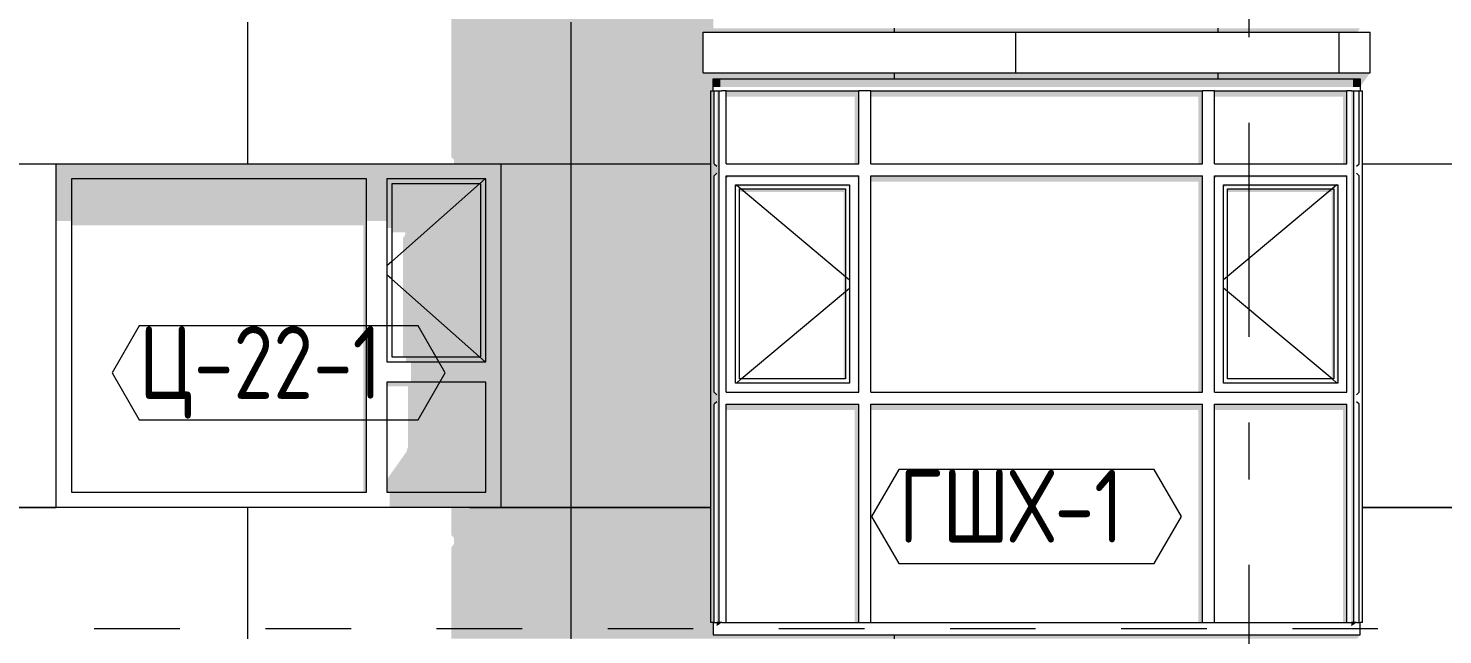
# Model space of a CAD drawing. Header units: millimetres. Extents: x 18162 to 7085488, y 72188 to 247925.
# Drawn here: x 5960420 to 5967417, y 130526 to 133526 of the extents above; entities that cross this region are included whole.
import ezdxf
from ezdxf.enums import TextEntityAlignment as Align

# ---------------------------------------------------------------- set-up
doc = ezdxf.new("R2010")
doc.units = ezdxf.units.MM
doc.header["$MEASUREMENT"] = 0
doc.linetypes.add('Dashed', pattern=[423.333333, 211.666667, -211.666667])
doc.linetypes.add('Double Dashed', pattern=[1093.611073, 529.166651, -211.666656, 141.111112, -211.666656])
for name, color, linetype in [('Archicad Windows', 7, 'Continuous'), ('Finish - Wall', 7, 'Continuous'), ('Structural - Bearing', 7, 'Continuous'), ('Structural - Grid', 7, 'Continuous')]:
    doc.layers.add(name, color=color, linetype=linetype)
doc.styles.add('GENERATED_STYLE_3', font='', dxfattribs={"width": 0.8})
doc.styles.get('GENERATED_STYLE_3').set_extended_font_data('ISOCPEUR MON')

# ---------------------------------------------------------------- blocks, each defined once
blk = doc.blocks.new('*X2883', base_point=(6050603.8, 91556.2))
at = {"layer": 'Structural - Bearing', "color": 8, "linetype": 'Continuous', "lineweight": 13}
for p, q in [((5961503.8, 133456.2), (5961503.8, 132856.2)), ((5963103.8, 133456.2), (5963103.8, 131156.2)), ((5964703.8, 133306.2), (5964703.8, 133276.2)), ((5966303.8, 133306.2), (5966303.8, 133276.2)), ((5959903.8, 132856.2), (5960558.1, 132856.2)), ((5962758.1, 132856.2), (5963103.8, 132856.2)), ((5963103.8, 132856.2), (5963795.7, 132856.2)), ((5967020.5, 132856.2), (5967403.8, 132856.2)), ((5967403.8, 132856.2), (5967903.8, 132856.2)), ((5959903.8, 131156.2), (5960558.1, 131156.2)), ((5960558.1, 131156.2), (5959903.8, 131156.2)), ((5961503.8, 131156.2), (5961503.8, 130556.2)), ((5962603.8, 131156.2), (5963103.8, 131156.2)), ((5963103.8, 131156.2), (5962758.1, 131156.2)), ((5963103.8, 131156.2), (5963795.7, 131156.2)), ((5963103.8, 131156.2), (5963103.8, 130556.2)), ((5963795.7, 131156.2), (5963103.8, 131156.2)), ((5967020.5, 131156.2), (5967403.8, 131156.2)), ((5967403.8, 131156.2), (5967020.5, 131156.2)), ((5967903.8, 131156.2), (5967403.8, 131156.2)), ((5967403.8, 131156.2), (5967903.8, 131156.2)), ((5961503.8, 130556.2), (5961503.8, 130506.2)), ((5963103.8, 130556.2), (5963103.8, 130506.2)), ((5964703.8, 130526.2), (5964703.8, 130506.2))]:
    blk.add_line(p, q, dxfattribs=at)
blk = doc.blocks.new('*X2891', base_point=(6050603.8, 91556.2))
at = {"layer": 'Structural - Bearing', "color": 8, "linetype": 'Continuous', "lineweight": 13}
for p, q in [((5961503.8, 133556.2), (5961503.8, 133456.2)), ((5963103.8, 133556.2), (5963103.8, 133456.2)), ((5964703.8, 133526.2), (5964703.8, 133506.2)), ((5966303.8, 133526.2), (5966303.8, 133506.2))]:
    blk.add_line(p, q, dxfattribs=at)
blk = doc.blocks.new('*X2892', base_point=(6050603.8, 91556.2))
at = {"layer": 'Structural - Bearing', "color": 7, "linetype": 'Continuous', "lineweight": 9}
for p, q in [((5965303.8, 133506.2), (5965303.8, 133306.2)), ((5966903.8, 133506.2), (5966903.8, 133306.2))]:
    blk.add_line(p, q, dxfattribs=at)
blk = doc.blocks.new('Label_259_3', base_point=(5961658.1, 131587.1))
at = {"color": 13, "linetype": 'Continuous', "lineweight": 13, "flags": 128}
blk.add_lwpolyline([(5960834.2, 131821.3), (5960968.3, 131589.1), (5962347.9, 131589.1), (5962482, 131821.3), (5962347.9, 132053.6), (5960968.3, 132053.6)], close=True, dxfattribs=at)
at = {"color": 13, "lineweight": 13, "insert": (5960968.3, 132052.9), "char_height": 360, "attachment_point": 1, "style": 'GENERATED_STYLE_3'}
blk.add_mtext('\\A1;{\\pql;\\pt0,253000;\\fISOCPEUR MON|b0|i0|c0|p0;\\W0.800000;Ц-22-1\\fISOCPEUR MON|b0|i0|c0|p0;\\W0.800000;\\A1{\\H.66x;\\S^  ;}\\fISOCPEUR MON|b0|i0|c0|p0;\\W0.800000;\\fISOCPEUR MON|b0|i0|c0|p0;\\W0.800000;\\A1{\\H.66x;\\S^  ;}\\fISOCPEUR MON|b0|i0|c0|p0;\\W0.800000; \\fISOCPEUR MON|b0|i0|c0|p0;\\W0.800000;\\fISOCPEUR MON|b0|i0|c0|p0;\\W0.800000;\\fISOCPEUR MON|b0|i0|c0|p0;\\W0.800000;\\fISOCPEUR MON|b0|i0|c0|p0;\\W0.800000;\\fISOCPEUR MON|b0|i0|c0|p0;\\W0.800000;\\fISOCPEUR MON|b0|i0|c0|p0;\\W0.800000;\\fISOCPEUR MON|b0|i0|c0|p0;\\W0.800000;\\fISOCPEUR MON|b0|i0|c0|p0;\\W0.800000;\\fISOCPEUR MON|b0|i0|c0|p0;\\W0.800000;\\fISOCPEUR MON|b0|i0|c0|p0;\\W0.800000;\\fISOCPEUR MON|b0|i0|c0|p0;\\W0.800000;\\fISOCPEUR MON|b0|i0|c0|p0;\\W0.800000;\\fISOCPEUR MON|b0|i0|c0|p0;\\W0.800000;\\fISOCPEUR MON|b0|i0|c0|p0;\\W0.800000;\\fISOCPEUR MON|b0|i0|c0|p0;\\W0.800000;\\fISOCPEUR MON|b0|i0|c0|p0;\\W0.800000;\\fISOCPEUR MON|b0|i0|c0|p0;\\W0.800000;\\fISOCPEUR MON|b0|i0|c0|p0;\\W0.800000;\\fISOCPEUR MON|b0|i0|c0|p0;\\W0.800000;\\fISOCPEUR MON|b0|i0|c0|p0;\\W0.800000;\\fISOCPEUR MON|b0|i0|c0|p0;\\W0.800000;\\fISOCPEUR MON|b0|i0|c0|p0;\\W0.800000;\\fISOCPEUR MON|b0|i0|c0|p0;\\W0.800000;\\fISOCPEUR MON|b0|i0|c0|p0;\\W0.800000;\\fISOCPEUR MON|b0|i0|c0|p0;\\W0.800000;\\fISOCPEUR MON|b0|i0|c0|p0;\\W0.800000;\\fISOCPEUR MON|b0|i0|c0|p0;\\W0.800000;\\fISOCPEUR MON|b0|i0|c0|p0;\\W0.800000;\\fISOCPEUR MON|b0|i0|c0|p0;\\W0.800000;\\fISOCPEUR MON|b0|i0|c0|p0;\\W0.800000;\\fISOCPEUR MON|b0|i0|c0|p0;\\W0.800000;\\fISOCPEUR MON|b0|i0|c0|p0;\\W0.800000;\\fISOCPEUR MON|b0|i0|c0|p0;\\W0.800000;\\fISOCPEUR MON|b0|i0|c0|p0;\\W0.800000;\\fISOCPEUR MON|b0|i0|c0|p0;\\W0.800000;\\fISOCPEUR MON|b0|i0|c0|p0;\\W0.800000;\\fISOCPEUR MON|b0|i0|c0|p0;\\W0.800000;\\fISOCPEUR MON|b0|i0|c0|p0;\\W0.800000;\\fISOCPEUR MON|b0|i0|c0|p0;\\W0.800000;\\fISOCPEUR MON|b0|i0|c0|p0;\\W0.800000;\\fISOCPEUR MON|b0|i0|c0|p0;\\W0.800000;\\fISOCPEUR MON|b0|i0|c0|p0;\\W0.800000;\\fISOCPEUR MON|b0|i0|c0|p0;\\W0.800000;}', dxfattribs=at)
blk = doc.blocks.new('Label_280_3', base_point=(5965358.1, 130876.2))
at = {"color": 13, "linetype": 'Continuous', "lineweight": 13, "flags": 128}
blk.add_lwpolyline([(5964591.7, 131110.4), (5964725.8, 130878.2), (5965990.4, 130878.2), (5966124.5, 131110.4), (5965990.4, 131342.7), (5964725.8, 131342.7)], close=True, dxfattribs=at)
at = {"color": 13, "lineweight": 13, "insert": (5964725.8, 131342), "char_height": 360, "attachment_point": 1, "style": 'GENERATED_STYLE_3'}
blk.add_mtext('\\A1;{\\pql;\\pt0,253000;\\fISOCPEUR MON|b0|i0|c0|p0;\\W0.800000;ГШХ-1\\fISOCPEUR MON|b0|i0|c0|p0;\\W0.800000;\\A1{\\H.66x;\\S^  ;}\\fISOCPEUR MON|b0|i0|c0|p0;\\W0.800000;\\fISOCPEUR MON|b0|i0|c0|p0;\\W0.800000;\\A1{\\H.66x;\\S^  ;}\\fISOCPEUR MON|b0|i0|c0|p0;\\W0.800000; \\fISOCPEUR MON|b0|i0|c0|p0;\\W0.800000;\\fISOCPEUR MON|b0|i0|c0|p0;\\W0.800000;\\fISOCPEUR MON|b0|i0|c0|p0;\\W0.800000;\\fISOCPEUR MON|b0|i0|c0|p0;\\W0.800000;\\fISOCPEUR MON|b0|i0|c0|p0;\\W0.800000;\\fISOCPEUR MON|b0|i0|c0|p0;\\W0.800000;\\fISOCPEUR MON|b0|i0|c0|p0;\\W0.800000;\\fISOCPEUR MON|b0|i0|c0|p0;\\W0.800000;\\fISOCPEUR MON|b0|i0|c0|p0;\\W0.800000;\\fISOCPEUR MON|b0|i0|c0|p0;\\W0.800000;\\fISOCPEUR MON|b0|i0|c0|p0;\\W0.800000;\\fISOCPEUR MON|b0|i0|c0|p0;\\W0.800000;\\fISOCPEUR MON|b0|i0|c0|p0;\\W0.800000;\\fISOCPEUR MON|b0|i0|c0|p0;\\W0.800000;\\fISOCPEUR MON|b0|i0|c0|p0;\\W0.800000;\\fISOCPEUR MON|b0|i0|c0|p0;\\W0.800000;\\fISOCPEUR MON|b0|i0|c0|p0;\\W0.800000;\\fISOCPEUR MON|b0|i0|c0|p0;\\W0.800000;\\fISOCPEUR MON|b0|i0|c0|p0;\\W0.800000;\\fISOCPEUR MON|b0|i0|c0|p0;\\W0.800000;\\fISOCPEUR MON|b0|i0|c0|p0;\\W0.800000;\\fISOCPEUR MON|b0|i0|c0|p0;\\W0.800000;\\fISOCPEUR MON|b0|i0|c0|p0;\\W0.800000;\\fISOCPEUR MON|b0|i0|c0|p0;\\W0.800000;\\fISOCPEUR MON|b0|i0|c0|p0;\\W0.800000;\\fISOCPEUR MON|b0|i0|c0|p0;\\W0.800000;\\fISOCPEUR MON|b0|i0|c0|p0;\\W0.800000;\\fISOCPEUR MON|b0|i0|c0|p0;\\W0.800000;\\fISOCPEUR MON|b0|i0|c0|p0;\\W0.800000;\\fISOCPEUR MON|b0|i0|c0|p0;\\W0.800000;\\fISOCPEUR MON|b0|i0|c0|p0;\\W0.800000;\\fISOCPEUR MON|b0|i0|c0|p0;\\W0.800000;\\fISOCPEUR MON|b0|i0|c0|p0;\\W0.800000;\\fISOCPEUR MON|b0|i0|c0|p0;\\W0.800000;\\fISOCPEUR MON|b0|i0|c0|p0;\\W0.800000;\\fISOCPEUR MON|b0|i0|c0|p0;\\W0.800000;\\fISOCPEUR MON|b0|i0|c0|p0;\\W0.800000;\\fISOCPEUR MON|b0|i0|c0|p0;\\W0.800000;\\fISOCPEUR MON|b0|i0|c0|p0;\\W0.800000;\\fISOCPEUR MON|b0|i0|c0|p0;\\W0.800000;\\fISOCPEUR MON|b0|i0|c0|p0;\\W0.800000;\\fISOCPEUR MON|b0|i0|c0|p0;\\W0.800000;\\fISOCPEUR MON|b0|i0|c0|p0;\\W0.800000;}', dxfattribs=at)
blk = doc.blocks.new('Standard grid marker[382]_3', base_point=(5966458.1, 151556.2))
at = {"layer": 'Structural - Grid', "color": 13, "linetype": 'Double Dashed', "lineweight": 13, "ltscale": 2}
blk.add_line((5966458.1, 150556.2), (5966458.1, 87056.2), dxfattribs=at)
at = {"layer": 'Structural - Grid', "color": 13, "lineweight": 13, "style": 'GENERATED_STYLE_3'}
blk.add_attdef('AC_MarkerText_1', text='', height=500, rotation=360, dxfattribs=at).set_placement((5966458.1, 85706.2), align=Align.TOP_CENTER)

msp = doc.modelspace()

# ---------------------------------------------------------------- hatches: boundary and pattern name
at = {"layer": 'Archicad Windows', "linetype": 'Continuous', "lineweight": 0}
for points in [[(5962093.1, 132781.2), (5962193.1, 132781.2), (5962683.1, 132781.2), (5962758.1, 132781.2), (5962758.1, 132856.2), (5960558.1, 132856.2), (5960558.1, 132781.2), (5960633.1, 132781.2)], [(5960633.1, 132781.2), (5960558.1, 132781.2), (5960558.1, 132573.3), (5960633.1, 132573.3)], [(5962093.1, 132781.2), (5960633.1, 132781.2), (5960633.1, 132552.1), (5962078.1, 132552.1), (5962078.1, 131231.2), (5962093.1, 131231.2)], [(5962093.1, 132781.2), (5962093.1, 132573.3), (5962193.1, 132573.3), (5962193.1, 132781.2)], [(5962683.1, 132781.2), (5962193.1, 132781.2), (5962193.1, 132756.2), (5962218.1, 132756.2), (5962658.1, 132756.2), (5962683.1, 132756.2)], [(5962193.1, 132756.2), (5962193.1, 132538), (5962218.1, 132538), (5962218.1, 132756.2)], [(5962218.1, 132516.8), (5962285.7, 132516.8), (5962285.7, 132506.1), (5962273.1, 132488.3), (5962273.1, 131901.2), (5962658.1, 131901.2), (5962658.1, 132756.2), (5962218.1, 132756.2)], [(5962658.1, 131901.2), (5962683.1, 131901.2), (5962683.1, 132756.2), (5962658.1, 132756.2)], [(5962683.1, 131876.2), (5962683.1, 131776.2), (5962683.1, 131231.2), (5962758.1, 131231.2), (5962758.1, 132781.2), (5962683.1, 132781.2)], [(5962683.1, 131901.2), (5962288.1, 131901.2), (5962288.1, 131876.2), (5962683.1, 131876.2)], [(5962313.1, 131876.2), (5962313.1, 131776.2), (5962683.1, 131776.2), (5962683.1, 131876.2)], [(5962293.1, 131434.4), (5962193.1, 131292.9), (5962193.1, 131231.2), (5962683.1, 131231.2), (5962683.1, 131776.2), (5962193.1, 131776.2), (5962193.1, 131755), (5962298.1, 131755), (5962298.1, 131450.7), (5962293.1, 131443.6)], [(5962208.1, 131156.2), (5962758.1, 131156.2), (5962758.1, 131231.2), (5962208.1, 131231.2)]]:
    msp.add_hatch(color=49, dxfattribs=at).paths.add_polyline_path(points)
at = {"layer": 'Finish - Wall', "linetype": 'Continuous', "lineweight": 0}
for points in [[(5963843.1, 133276.2), (5963808.1, 133276.2), (5963808.1, 133235.5), (5963843.1, 133235.5)], [(5963843.1, 133276.2), (5963843.1, 133235.5), (5964558.1, 133235.5), (5964558.1, 133276.2)], [(5964558.1, 133276.2), (5964558.1, 133235.5), (5966258.1, 133235.5), (5966258.1, 133276.2)], [(5966258.1, 133235.5), (5966973.1, 133235.5), (5966973.1, 133276.2), (5966258.1, 133276.2)], [(5967008.1, 133276.2), (5966973.1, 133276.2), (5966973.1, 133235.5), (5967008.1, 133235.5)], [(5963795.7, 133216.2), (5963795.7, 132826.2), (5963838.1, 132826.2), (5963838.1, 133216.2), (5963825.7, 133216.2), (5963825.7, 132843.6), (5963813.1, 132856.2), (5963813.1, 133216.2)], [(5964528.1, 133216.2), (5963873.1, 133216.2), (5963873.1, 133187.9), (5964508.1, 133187.9), (5964508.1, 132856.2), (5964528.1, 132856.2)], [(5964588.1, 133187.9), (5966208.1, 133187.9), (5966208.1, 132856.2), (5966228.1, 132856.2), (5966228.1, 133216.2), (5964588.1, 133216.2)], [(5966943.1, 133216.2), (5966288.1, 133216.2), (5966288.1, 133187.9), (5966923.1, 133187.9), (5966923.1, 132856.2), (5966943.1, 132856.2)], [(5966965.7, 132826.2), (5966978.1, 132826.2), (5966978.1, 133216.2), (5966965.7, 133216.2)], [(5967003.1, 133216.2), (5967003.1, 133209.1), (5967008.1, 133216.2)], [(5966965.7, 131696.2), (5966978.1, 131696.2), (5966978.1, 132826.2), (5966965.7, 132826.2)], [(5967003.1, 132856.2), (5966990.5, 132843.6), (5966996.8, 132847.3)], [(5964528.1, 132796.2), (5963873.1, 132796.2), (5963880.2, 132789.1), (5964521, 132789.1)], [(5963880.2, 132789.1), (5963873.1, 132796.2), (5963873.1, 132789.1)], [(5963918.1, 132744.1), (5963925.2, 132744.1), (5963918.1, 132751.2)], [(5963918.1, 132751.2), (5963925.2, 132744.1), (5964476, 132744.1), (5964483.1, 132751.2)], [(5964483.1, 132751.2), (5964476, 132744.1), (5964478.1, 132744.1), (5964478.1, 131776.2), (5964483.1, 131771.2)], [(5964521, 132789.1), (5964523.1, 132789.1), (5964523.1, 131731.2), (5964528.1, 131726.2), (5964528.1, 132796.2)], [(5964588.1, 132767.9), (5966208.1, 132767.9), (5966208.1, 131726.2), (5966228.1, 131726.2), (5966228.1, 132796.2), (5964588.1, 132796.2)], [(5966288.1, 132796.2), (5966295.2, 132789.1), (5966936, 132789.1), (5966943.1, 132796.2)], [(5966288.1, 132796.2), (5966288.1, 132789.1), (5966295.2, 132789.1)], [(5966340.2, 132744.1), (5966333.1, 132751.2), (5966333.1, 132744.1)], [(5966898.1, 132751.2), (5966333.1, 132751.2), (5966340.2, 132744.1), (5966891, 132744.1)], [(5966891, 132744.1), (5966893.1, 132744.1), (5966893.1, 131776.2), (5966898.1, 131771.2), (5966898.1, 132751.2)], [(5966936, 132789.1), (5966938.1, 132789.1), (5966938.1, 131731.2), (5966943.1, 131726.2), (5966943.1, 132796.2)], [(5964463.1, 132731.2), (5963938.1, 132731.2), (5963938.1, 132717), (5964453.1, 132717), (5964453.1, 131791.2), (5964463.1, 131791.2)], [(5966353.1, 132731.2), (5966353.1, 132717), (5966868.1, 132717), (5966868.1, 131791.2), (5966878.1, 131791.2), (5966878.1, 132731.2)], [(5964478.1, 131771.2), (5964483.1, 131771.2), (5964478.1, 131776.2)], [(5966893.1, 131771.2), (5966898.1, 131771.2), (5966893.1, 131776.2)], [(5963795.7, 131696.2), (5963795.7, 130586.2), (5963813.1, 130586.2), (5963813.1, 131666.2), (5963825.7, 131678.8), (5963825.7, 130586.2), (5963838.1, 130586.2), (5963838.1, 131696.2)], [(5964523.1, 131726.2), (5964528.1, 131726.2), (5964523.1, 131731.2)], [(5966938.1, 131726.2), (5966943.1, 131726.2), (5966938.1, 131731.2)], [(5966965.7, 130586.2), (5966978.1, 130586.2), (5966978.1, 131696.2), (5966965.7, 131696.2)], [(5967003.1, 131726.2), (5966990.5, 131713.6), (5966996.8, 131717.3)], [(5963873.1, 131666.2), (5963873.1, 131637.9), (5964508.1, 131637.9), (5964508.1, 130586.2), (5964528.1, 130586.2), (5964528.1, 131666.2)], [(5964588.1, 131666.2), (5964588.1, 131637.9), (5966208.1, 131637.9), (5966208.1, 130586.2), (5966228.1, 130586.2), (5966228.1, 131666.2)], [(5966288.1, 131666.2), (5966288.1, 131637.9), (5966923.1, 131637.9), (5966923.1, 130586.2), (5966943.1, 130586.2), (5966943.1, 131666.2)], [(5963825.7, 130568.6), (5963843.1, 130580.9), (5963843.1, 130586.2), (5963825.7, 130586.2)], [(5963850.5, 130586.2), (5963843.1, 130586.2), (5963843.1, 130580.9)], [(5966965.7, 130568.6), (5966973.1, 130573.9), (5966973.1, 130586.2), (5966965.7, 130586.2)], [(5966973.1, 130586.2), (5966973.1, 130573.9), (5966990.5, 130586.2)]]:
    msp.add_hatch(color=49, dxfattribs=at).paths.add_polyline_path(points)
h = msp.add_hatch(color=49, dxfattribs=at)
h.paths.add_polyline_path([(5963795.7, 131696.2), (5963838.1, 131696.2), (5963838.1, 132826.2), (5963795.7, 132826.2)])
h.paths.add_polyline_path([(5963813.1, 132796.2), (5963825.7, 132808.8), (5963825.7, 131713.6), (5963813.1, 131726.2)], flags=0)
at = {"layer": 'Structural - Bearing', "linetype": 'Continuous', "lineweight": 0}
for points in [[(5958758.1, 136306.2), (5958758.1, 136135.9), (5963496.3, 136135.9), (5962758.1, 135092), (5962758.1, 134156.2), (5962513.1, 134156.2), (5962513.1, 134017.7), (5962525.7, 134005.1), (5962525.7, 133975.5), (5962513.1, 133957.7), (5962513.1, 133456.2), (5963758.1, 133456.2), (5963758.1, 133506.2), (5966994, 133506.2), (5967008.1, 133526.2), (5963808.1, 133526.2), (5963808.1, 133586.2), (5963795.7, 133586.2), (5963795.7, 136216.2), (5963808.1, 136216.2), (5963808.1, 136276.2), (5967008.1, 136276.2), (5967008.1, 136216.2), (5967020.5, 136216.2), (5967020.5, 136135.9), (5972308, 136135.9), (5972308.1, 136136.1), (5972308.1, 136306.2), (5966990.5, 136306.2), (5963758.1, 136306.2)], [(5962513.1, 131017.7), (5962525.7, 131005.1), (5962525.7, 130975.5), (5962513.1, 130957.7), (5962513.1, 130506.2), (5966994, 130506.2), (5967008.1, 130526.2), (5963808.1, 130526.2), (5963808.1, 130586.2), (5963795.7, 130586.2), (5963795.7, 133216.2), (5963808.1, 133216.2), (5963808.1, 133276.2), (5967008.1, 133276.2), (5967008.1, 133235.5), (5967058.1, 133306.2), (5963758.1, 133306.2), (5963758.1, 133456.2), (5962513.1, 133456.2), (5962513.1, 132887.7), (5962525.7, 132875.1), (5962525.7, 132856.2), (5962758.1, 132856.2), (5962758.1, 131156.2), (5962513.1, 131156.2)]]:
    msp.add_hatch(color=49, dxfattribs=at).paths.add_polyline_path(points)

# ---------------------------------------------------------------- linework, layer by layer
at = {"color": 8, "linetype": 'Dashed', "lineweight": 13, "ltscale": 2}
msp.add_line((5948046.5, 130556.2), (5978885, 130556.2), dxfattribs=at)
at = {"layer": 'Archicad Windows', "color": 7, "linetype": 'Continuous', "lineweight": 13}
for p, q in [((5960558.1, 131156.2), (5960558.1, 132856.2)), ((5960558.1, 132856.2), (5962758.1, 132856.2)), ((5962758.1, 132856.2), (5962758.1, 131156.2)), ((5962758.1, 131156.2), (5960558.1, 131156.2))]:
    msp.add_line(p, q, dxfattribs=at)
at = {"layer": 'Archicad Windows', "color": 7, "linetype": 'Continuous', "lineweight": 9}
for p, q in [((5960633.1, 132781.2), (5960633.1, 131231.2)), ((5962093.1, 132781.2), (5960633.1, 132781.2)), ((5962093.1, 131231.2), (5962093.1, 132781.2)), ((5962193.1, 132781.2), (5962193.1, 131876.2)), ((5962683.1, 132781.2), (5962193.1, 132781.2)), ((5962218.1, 132756.2), (5962218.1, 131901.2)), ((5962658.1, 132756.2), (5962218.1, 132756.2)), ((5962651.6, 132756.2), (5962218.1, 132372.9)), ((5962679.8, 132781.2), (5962651.6, 132756.2)), ((5962658.1, 131901.2), (5962658.1, 132756.2)), ((5962683.1, 131876.2), (5962683.1, 132781.2)), ((5962218.1, 132372.9), (5962193.1, 132350.8)), ((5962218.1, 132284.5), (5962193.1, 132306.6)), ((5962651.6, 131901.2), (5962218.1, 132284.5)), ((5962218.1, 131901.2), (5962658.1, 131901.2)), ((5962679.8, 131876.2), (5962651.6, 131901.2)), ((5962193.1, 131876.2), (5962683.1, 131876.2)), ((5962193.1, 131776.2), (5962193.1, 131231.2)), ((5962683.1, 131776.2), (5962193.1, 131776.2)), ((5962683.1, 131231.2), (5962683.1, 131776.2)), ((5960633.1, 131231.2), (5962093.1, 131231.2)), ((5962193.1, 131231.2), (5962683.1, 131231.2))]:
    msp.add_line(p, q, dxfattribs=at)
at = {"layer": 'Finish - Wall', "color": 7, "linetype": 'Continuous', "lineweight": 9}
for p, q in [((5963808.1, 133216.2), (5963808.1, 133276.2)), ((5963808.1, 133276.2), (5963843.1, 133276.2)), ((5963843.1, 133276.2), (5964558.1, 133276.2)), ((5964558.1, 133276.2), (5966258.1, 133276.2)), ((5966258.1, 133276.2), (5966973.1, 133276.2)), ((5966973.1, 133276.2), (5967008.1, 133276.2)), ((5967008.1, 133276.2), (5967008.1, 133216.2)), ((5963795.7, 133216.2), (5963808.1, 133216.2)), ((5963795.7, 132826.2), (5963795.7, 133216.2)), ((5963808.1, 133216.2), (5963813.1, 133216.2)), ((5963813.1, 133216.2), (5963825.7, 133216.2)), ((5963813.1, 132856.2), (5963813.1, 133216.2)), ((5963825.7, 133216.2), (5963838.1, 133216.2)), ((5963838.1, 133216.2), (5963850.5, 133216.2)), ((5963838.1, 132826.2), (5963838.1, 133216.2)), ((5963873.1, 133216.2), (5963850.5, 133216.2)), ((5963873.1, 133216.2), (5964528.1, 133216.2)), ((5963873.1, 132856.2), (5963873.1, 133216.2)), ((5964588.1, 133216.2), (5964528.1, 133216.2)), ((5964528.1, 132856.2), (5964528.1, 133216.2)), ((5964588.1, 133216.2), (5966228.1, 133216.2)), ((5964588.1, 132856.2), (5964588.1, 133216.2)), ((5966288.1, 133216.2), (5966228.1, 133216.2)), ((5966228.1, 132856.2), (5966228.1, 133216.2)), ((5966288.1, 133216.2), (5966943.1, 133216.2)), ((5966288.1, 132856.2), (5966288.1, 133216.2)), ((5966965.7, 133216.2), (5966943.1, 133216.2)), ((5966943.1, 132856.2), (5966943.1, 133216.2)), ((5966965.7, 133216.2), (5966978.1, 133216.2)), ((5966978.1, 133216.2), (5966990.5, 133216.2)), ((5966978.1, 132826.2), (5966978.1, 133216.2)), ((5966990.5, 133216.2), (5967003.1, 133216.2)), ((5967003.1, 133216.2), (5967008.1, 133216.2)), ((5967003.1, 132856.2), (5967003.1, 133216.2)), ((5967008.1, 133216.2), (5967020.5, 133216.2)), ((5967020.5, 132826.2), (5967020.5, 133216.2)), ((5963795.7, 131696.2), (5963795.7, 132826.2)), ((5963813.1, 132856.2), (5963825.7, 132843.6)), ((5963825.7, 132808.8), (5963813.1, 132796.2)), ((5963838.1, 131696.2), (5963838.1, 132826.2)), ((5963873.1, 132856.2), (5964528.1, 132856.2)), ((5964588.1, 132856.2), (5966228.1, 132856.2)), ((5966288.1, 132856.2), (5966943.1, 132856.2)), ((5966978.1, 131696.2), (5966978.1, 132826.2)), ((5966990.5, 132843.6), (5967003.1, 132856.2)), ((5967003.1, 132796.2), (5966990.5, 132808.8)), ((5967020.5, 131696.2), (5967020.5, 132826.2)), ((5963813.1, 131726.2), (5963813.1, 132796.2)), ((5963873.1, 131726.2), (5963873.1, 132796.2)), ((5963873.1, 132796.2), (5964528.1, 132796.2)), ((5963918.1, 131771.2), (5963918.1, 132751.2)), ((5963918.1, 132751.2), (5964483.1, 132751.2)), ((5963923, 132751.2), (5963946.9, 132731.2)), ((5964483.1, 132751.2), (5964483.1, 131771.2)), ((5964528.1, 131726.2), (5964528.1, 132796.2)), ((5964588.1, 131726.2), (5964588.1, 132796.2)), ((5964588.1, 132796.2), (5966228.1, 132796.2)), ((5966228.1, 131726.2), (5966228.1, 132796.2)), ((5966288.1, 131726.2), (5966288.1, 132796.2)), ((5966288.1, 132796.2), (5966943.1, 132796.2)), ((5966333.1, 131771.2), (5966333.1, 132751.2)), ((5966333.1, 132751.2), (5966898.1, 132751.2)), ((5966893.3, 132751.2), (5966869.4, 132731.2)), ((5966898.1, 132751.2), (5966898.1, 131771.2)), ((5966943.1, 131726.2), (5966943.1, 132796.2)), ((5967003.1, 131726.2), (5967003.1, 132796.2)), ((5963938.1, 132731.2), (5964463.1, 132731.2)), ((5963938.1, 131791.2), (5963938.1, 132731.2)), ((5963946.9, 132731.2), (5964463.1, 132298.9)), ((5964463.1, 132731.2), (5964463.1, 131791.2)), ((5966353.1, 132731.2), (5966878.1, 132731.2)), ((5966869.4, 132731.2), (5966353.1, 132298.9)), ((5966353.1, 131791.2), (5966353.1, 132731.2)), ((5966878.1, 132731.2), (5966878.1, 131791.2)), ((5964463.1, 132298.9), (5964483.1, 132282.1)), ((5966353.1, 132298.9), (5966333.1, 132282.1)), ((5963946.9, 131791.2), (5964463.1, 132223.5)), ((5964463.1, 132223.5), (5964483.1, 132240.2)), ((5966353.1, 132223.5), (5966333.1, 132240.2)), ((5966869.4, 131791.2), (5966353.1, 132223.5)), ((5964483.1, 131771.2), (5963918.1, 131771.2)), ((5963923, 131771.2), (5963946.9, 131791.2)), ((5964463.1, 131791.2), (5963938.1, 131791.2)), ((5966898.1, 131771.2), (5966333.1, 131771.2)), ((5966878.1, 131791.2), (5966353.1, 131791.2)), ((5966893.3, 131771.2), (5966869.4, 131791.2)), ((5963795.7, 130586.2), (5963795.7, 131696.2)), ((5963813.1, 131726.2), (5963825.7, 131713.6)), ((5963838.1, 130586.2), (5963838.1, 131696.2)), ((5963873.1, 131726.2), (5964528.1, 131726.2)), ((5964588.1, 131726.2), (5966228.1, 131726.2)), ((5966288.1, 131726.2), (5966943.1, 131726.2)), ((5966978.1, 130586.2), (5966978.1, 131696.2)), ((5966990.5, 131713.6), (5967003.1, 131726.2)), ((5967020.5, 130586.2), (5967020.5, 131696.2)), ((5963825.7, 131678.8), (5963813.1, 131666.2)), ((5963813.1, 130586.2), (5963813.1, 131666.2)), ((5963873.1, 130586.2), (5963873.1, 131666.2)), ((5963873.1, 131666.2), (5964528.1, 131666.2)), ((5964528.1, 130586.2), (5964528.1, 131666.2)), ((5964588.1, 130586.2), (5964588.1, 131666.2)), ((5964588.1, 131666.2), (5966228.1, 131666.2)), ((5966228.1, 130586.2), (5966228.1, 131666.2)), ((5966288.1, 130586.2), (5966288.1, 131666.2)), ((5966288.1, 131666.2), (5966943.1, 131666.2)), ((5966943.1, 130586.2), (5966943.1, 131666.2)), ((5967003.1, 131666.2), (5966990.5, 131678.8)), ((5967003.1, 130586.2), (5967003.1, 131666.2)), ((5963808.1, 130586.2), (5963795.7, 130586.2)), ((5963808.1, 130586.2), (5963813.1, 130586.2)), ((5963808.1, 130586.2), (5963808.1, 130526.2)), ((5963813.1, 130586.2), (5963825.7, 130586.2)), ((5963838.1, 130586.2), (5963825.7, 130586.2)), ((5963850.5, 130586.2), (5963838.1, 130586.2)), ((5963850.5, 130586.2), (5963873.1, 130586.2)), ((5963873.1, 130586.2), (5964528.1, 130586.2)), ((5964528.1, 130586.2), (5964588.1, 130586.2)), ((5964588.1, 130586.2), (5966228.1, 130586.2)), ((5966228.1, 130586.2), (5966288.1, 130586.2)), ((5966288.1, 130586.2), (5966943.1, 130586.2)), ((5966943.1, 130586.2), (5966965.7, 130586.2)), ((5966978.1, 130586.2), (5966965.7, 130586.2)), ((5966990.5, 130586.2), (5966978.1, 130586.2)), ((5966990.5, 130586.2), (5967003.1, 130586.2)), ((5967003.1, 130586.2), (5967008.1, 130586.2)), ((5967020.5, 130586.2), (5967008.1, 130586.2)), ((5967008.1, 130526.2), (5967008.1, 130586.2)), ((5963808.1, 130526.2), (5963843.1, 130526.2)), ((5963843.1, 130526.2), (5964558.1, 130526.2)), ((5964558.1, 130526.2), (5966258.1, 130526.2)), ((5966258.1, 130526.2), (5966973.1, 130526.2)), ((5966973.1, 130526.2), (5967008.1, 130526.2))]:
    msp.add_line(p, q, dxfattribs=at)
at = {"layer": 'Structural - Bearing', "color": 7, "linetype": 'Continuous', "lineweight": 13}
for p, q in [((5963758.1, 133306.2), (5963758.1, 133506.2)), ((5963758.1, 133506.2), (5967058.1, 133506.2)), ((5967058.1, 133306.2), (5967058.1, 133506.2)), ((5963758.1, 133306.2), (5967058.1, 133306.2))]:
    msp.add_line(p, q, dxfattribs=at)

# ---------------------------------------------------------------- block references
at = {"color": 12, "linetype": 'Continuous', "lineweight": 13}
for name, p in [('Label_259_3', (5961658.1, 131587.1)), ('Label_280_3', (5965358.1, 130876.2))]:
    msp.add_blockref(name, p, dxfattribs=at)
at = {"layer": 'Structural - Bearing', "lineweight": 0}
for name in ['*X2891', '*X2892', '*X2883']:
    msp.add_blockref(name, (6050603.8, 91556.2), dxfattribs=at)
at = {"layer": 'Structural - Grid', "color": 13, "linetype": 'Continuous', "lineweight": 13}
msp.add_blockref('Standard grid marker[382]_3', (5966458.1, 151556.2), dxfattribs=at)

doc.saveas('drawing.dxf')
